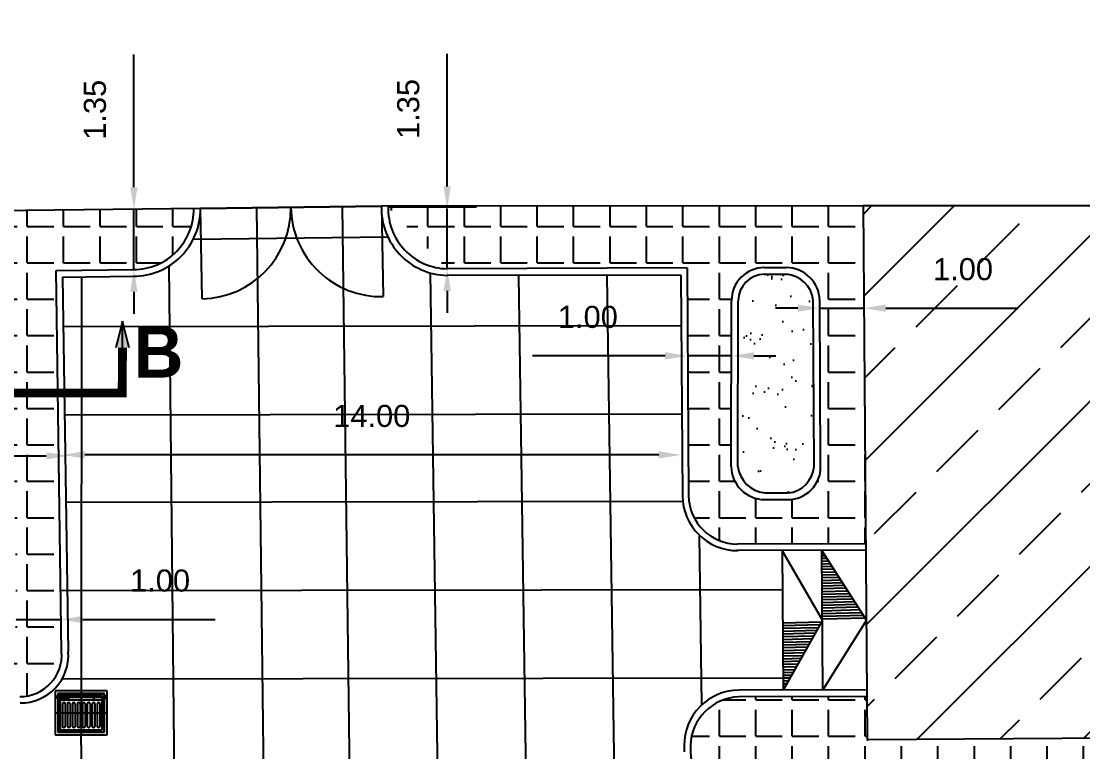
# Model space of a CAD drawing. Header units: inches. Extents: x 17 to 217, y 4 to 204.
# Drawn here: x 97.42 to 121.46, y 170.02 to 186.57 of the extents above; entities that cross this region are included whole.
import ezdxf

# ---------------------------------------------------------------- set-up
doc = ezdxf.new("R2010")
doc.units = ezdxf.units.IN
doc.header["$MEASUREMENT"] = 0
doc.layers.add('TEXT', color=6, linetype='Continuous')
doc.styles.add('Annotative', font='arial.ttf')
doc.styles.add('ROMANTIC', font='romab___.ttf')
doc.styles.get("Standard").update_dxf_attribs({"font": 'arial.ttf'})
doc.dimstyles.new('basem', dxfattribs={"dimtxt": 1.5, "dimasz": 0.5, "dimexe": 1.25, "dimexo": 0.625, "dimtad": 1, "dimzin": 1, "dimdsep": 46, "dimlunit": 6, "dimtxsty": 'Standard', "dimcen": 0.3, "dimse1": 1, "dimse2": 1, "dimadec": 0, "dimazin": 0, "dimtfac": 1, "dimtmove": 0, "dimatfit": 3, "dimfxl": 1, "dimtolj": 1, "dimtzin": 0, "dimarcsym": 0})
pattern_1 = [(181.5727293327536, (-0.1187737366140595, 246.5665722138801), (-0.001715366138560165, 0.06247645571741952), [])]
pattern_2 = [(0, (-17.94239791815204, -42.48055593086104), (0, 0.8250000000000001), [0.6000000000000001, -0.225]), (90, (-17.94239791815204, -42.48055593086104), (-0.8250000000000001, 5.051668046482833e-17), [0.6000000000000001, -0.225])]

# ---------------------------------------------------------------- blocks, each defined once
blk = doc.blocks.new('uyt')
at = {"color": 5}
for p, q in [((2584.794430599639, -811.6409290947161), (2584.233767861001, -811.7147365706212)), ((2584.856785191352, -812.1145924428783), (2584.794430599639, -811.6409290947161)), ((2584.233767861001, -811.7147365706212), (2584.296122452714, -812.1883999187835)), ((2584.769248430877, -811.673746519606), (2584.26658528589, -811.7399187393829)), ((2584.26658528589, -811.7399187393829), (2584.321304621476, -812.1555824938936)), ((2584.765051402751, -811.6792160904214), (2584.272054856705, -811.7441157675108)), ((2584.272054856705, -811.7441157675108), (2584.325501649602, -812.1501129230782)), ((2584.656430600294, -811.713183529218), (2584.286683190759, -811.761858287035)), ((2584.286683190759, -811.7618582870351), (2584.335994219919, -812.13643899604)), ((2584.385894265555, -811.7684660580376), (2584.289228276135, -811.7811914849177)), ((2584.383349180179, -811.7491328601548), (2584.389711893619, -811.7974658548653)), ((2584.657066871638, -811.7180168286878), (2584.383985451523, -811.7539661596247)), ((2584.657703142982, -811.7228501281595), (2584.384621722867, -811.7587994590963)), ((2584.65897568567, -811.7325167271007), (2584.385894265555, -811.7684660580376)), ((2584.662793313734, -811.7615165239284), (2584.389711893619, -811.7974658548653)), ((2584.51409923032, -811.6778328326686), (2584.576453822033, -812.1514961808309)), ((2584.662793313734, -811.7615165239284), (2584.656430600294, -811.713183529218)), ((2584.748263290241, -811.7010943736822), (2584.661263899764, -811.7125472578742)), ((2584.667626613204, -811.7608802525847), (2584.661263899764, -811.7125472578742)), ((2584.748899561585, -811.7059276731519), (2584.661900171107, -811.7173805573441)), ((2584.749535832929, -811.7107609726235), (2584.662536442452, -811.7222138568156)), ((2584.750808375617, -811.7204275715649), (2584.663808985139, -811.7318804557568)), ((2584.754626003681, -811.7494273683926), (2584.667626613204, -811.7608802525847)), ((2584.796619912386, -812.0684251334824), (2584.748263290241, -811.7010943736822)), ((2584.796619912386, -812.0684251334824), (2584.754626003681, -811.7494273683926)), ((2584.818498195648, -812.0852132459887), (2584.765051402751, -811.6792160904214)), ((2584.823967766462, -812.0894102741164), (2584.769248430877, -811.673746519606)), ((2584.264945156857, -811.9515682447014), (2584.825607895496, -811.8777607687963)), ((2584.386530536899, -811.773299357511), (2584.289864547479, -811.7860247843912)), ((2584.387166808243, -811.7781326569808), (2584.290500818823, -811.7908580838609)), ((2584.387803079587, -811.7829659564524), (2584.291137090167, -811.7956913833326)), ((2584.388439350932, -811.7877992559239), (2584.291773361511, -811.8005246828042)), ((2584.389075622275, -811.7926325553937), (2584.292409632855, -811.8053579822739)), ((2584.389711893619, -811.7974658548653), (2584.300295853403, -811.8092368747299)), ((2584.300295853403, -811.8092368747299), (2584.342289762109, -812.1282346398197)), ((2584.300295853403, -811.8092368747299), (2584.342289762109, -812.1282346398197)), ((2584.331395109819, -811.844479349428), (2584.363208677019, -812.0861443229816)), ((2584.360394906645, -811.840661721364), (2584.392208473846, -812.0823266949175)), ((2584.384561404001, -811.8374803646437), (2584.416374971202, -812.0791453381973)), ((2584.413561200827, -811.8336627365796), (2584.445374768027, -812.0753277101334)), ((2584.437727698183, -811.8304813798595), (2584.469541265383, -812.0721463534131)), ((2584.466727495009, -811.8266637517955), (2584.498541062209, -812.068328725349)), ((2584.490893992365, -811.8234823950753), (2584.522707559565, -812.0651473686289)), ((2584.519893789191, -811.8196647670113), (2584.551707356391, -812.0613297405649)), ((2584.545208409402, -811.816332267645), (2584.577021976602, -812.0579972411984)), ((2584.574208206228, -811.8125146395809), (2584.606021773428, -812.0541796131345)), ((2584.598374703584, -811.8093332828606), (2584.630188270784, -812.0509982564143)), ((2584.62737450041, -811.8055156547966), (2584.65918806761, -812.0471806283502)), ((2584.651540997766, -811.8023342980765), (2584.683354564967, -812.04399927163)), ((2584.680540794592, -811.7985166700124), (2584.712354361792, -812.040181643566)), ((2584.704707291944, -811.7953353132928), (2584.736520859145, -812.0370002868464)), ((2584.733707088773, -811.7915176852283), (2584.765520655974, -812.0331826587818)), ((2584.296122452714, -812.1883999187835), (2584.856785191352, -812.1145924428783)), ((2584.321304621476, -812.1555824938936), (2584.823967766462, -812.0894102741164)), ((2584.325501649602, -812.1501129230782), (2584.818498195648, -812.0852132459887)), ((2584.335994219919, -812.13643899604), (2584.570409244265, -812.1055798358555)), ((2584.342289762109, -812.1282346398197), (2584.796619912386, -812.0684251334824)), ((2584.342289762109, -812.1282346398197), (2584.796619912386, -812.0684251334824))]:
    blk.add_line(p, q, dxfattribs=at)
for centre, radius, start, end in [((2584.273954404792, -811.7784833145212), 0.0151516549173673, 106.1263886039425, 268.8725719306622), ((2584.772110944721, -811.7129043589673), 0.0151516549173673, 286.1263886039426, 88.87257193066215), ((2584.345895008232, -811.8425705353959), 0.014625, 7.499480267302394, 187.4994802673024), ((2584.399061302414, -811.8355715506117), 0.014625, 7.499480267302394, 187.4994802673024), ((2584.452227596596, -811.8285725658276), 0.014625, 7.499480267302394, 187.4994802673024), ((2584.505393890778, -811.8215735810433), 0.014625, 7.499480267302394, 187.4994802673024), ((2584.559708307815, -811.8144234536129), 0.014625, 7.499480267302394, 187.4994802673024), ((2584.612874601997, -811.8074244688286), 0.014625, 7.499480267302394, 187.4994802673024), ((2584.666040896179, -811.8004254840445), 0.014625, 7.499480267302394, 187.4994802673024), ((2584.719207190361, -811.7934264992602), 0.014625, 7.499480267302394, 187.4994802673024), ((2584.377708575432, -812.0842355089495), 0.014625, 187.4994802673024, 7.499480267302394), ((2584.430874869614, -812.0772365241654), 0.014625, 187.4994802673024, 7.499480267302394), ((2584.484041163797, -812.0702375393811), 0.014625, 187.4994802673024, 7.499480267302394), ((2584.537207457978, -812.063238554597), 0.014625, 187.4994802673024, 7.499480267302394), ((2584.591521875015, -812.0560884271664), 0.014625, 187.4994802673024, 7.499480267302394), ((2584.644688169197, -812.0490894423823), 0.014625, 187.4994802673024, 7.499480267302394), ((2584.697854463379, -812.0420904575981), 0.014625, 187.4994802673024, 7.499480267302394), ((2584.751020757561, -812.0350914728139), 0.014625, 187.4994802673024, 7.499480267302394)]:
    blk.add_arc(centre, radius, start, end, dxfattribs=at)
blk = doc.blocks.new('*D62')
at = {"color": 0, "lineweight": -2, "transparency": 16777216}
blk.add_line((111.8611565762323, 176.7431219426779), (98.86132304518566, 176.7431219426779), dxfattribs=at)
at = {"color": 0, "transparency": 16777216}
for points in [[(98.86132304518566, 176.8264552760112), (98.86132304518566, 176.6597886093445), (98.36132304518566, 176.7431219426779)], [(111.8611565762323, 176.8264552760112), (111.8611565762323, 176.6597886093445), (112.3611565762323, 176.7431219426779)]]:
    blk.add_solid(points, dxfattribs=at)
at = {"layer": 'Defpoints', "color": 0, "transparency": 16777216}
for p in [(98.36132304518566, 179.8362319978551, 0.0715810690070508), (112.3611565762323, 179.8753657384986, -0.01217265396360279), (98.36132304518566, 176.7431219426779)]:
    blk.add_point(p, dxfattribs=at)
at = {"color": 0, "transparency": 16777216, "insert": (105.361239810709, 177.6234058836738), "char_height": 1.5, "attachment_point": 5, "style": 'Annotative'}
blk.add_mtext('\\A1;{\\H0.33333x;14.00}', dxfattribs=at)
blk = doc.blocks.new('*D63')
at = {"color": 0, "lineweight": -2, "transparency": 16777216}
blk.add_line((89.55200789044505, 176.7217352133611), (97.98964342108644, 176.7217352133611), dxfattribs=at)
at = {"color": 0, "transparency": 16777216}
for points in [[(89.55200789044505, 176.8050685466944), (89.55200789044505, 176.6384018800277), (89.05200789044505, 176.7217352133611)], [(97.98964342108644, 176.8050685466944), (97.98964342108644, 176.6384018800277), (98.48964342108644, 176.7217352133611)]]:
    blk.add_solid(points, dxfattribs=at)
at = {"layer": 'Defpoints', "color": 0, "transparency": 16777216}
for p in [(98.48964342108644, 176.9687524654691, 0.1090766762760972), (89.05200789044505, 176.8650554435253, 0.03552432725161675), (98.48964342108644, 176.7217352133611)]:
    blk.add_point(p, dxfattribs=at)
at = {"color": 0, "transparency": 16777216, "insert": (93.77082565576575, 177.602019154357), "char_height": 1.5, "attachment_point": 5, "style": 'Annotative'}
blk.add_mtext('\\A1;{\\H0.33333x;9.25}', dxfattribs=at)
blk = doc.blocks.new('*D73')
at = {"color": 0, "lineweight": -2, "transparency": 16777216}
for p, q in [((112.0050974844666, 178.9869546022443), (109.0051099844666, 178.9869546022443)), ((113.5143928276369, 178.9869546022443), (112.5050974844666, 178.9869546022443)), ((114.0143928276369, 178.9869546022443), (114.5143928276369, 178.9869546022443))]:
    blk.add_line(p, q, dxfattribs=at)
at = {"color": 0, "transparency": 16777216}
for points in [[(112.0050974844666, 179.0702879355777), (112.0050974844666, 178.903621268911), (112.5050974844666, 178.9869546022443)], [(114.0143928276369, 179.0702879355777), (114.0143928276369, 178.903621268911), (113.5143928276369, 178.9869546022443)]]:
    blk.add_solid(points, dxfattribs=at)
at = {"layer": 'Defpoints', "color": 0, "transparency": 16777216}
for p in [(112.5050974844666, 180.3044889695604, 0.008160745018813864), (113.5143928276369, 179.558994157616, -0.0007257577613960509), (112.5050974844666, 178.9869546022443)]:
    blk.add_point(p, dxfattribs=at)
at = {"color": 0, "transparency": 16777216, "insert": (110.2551037344666, 179.8672385432402), "char_height": 1.5, "attachment_point": 5, "style": 'Annotative'}
blk.add_mtext('\\A1;{\\H0.33333x;1.00}', dxfattribs=at)
blk = doc.blocks.new('*D102')
at = {"color": 0, "lineweight": -2, "transparency": 16777216}
for p, q in [((115.0066675587546, 180.0679975955276), (114.5066675587546, 180.0679975955276)), ((115.5066675587546, 180.0679975955276), (116.5010021029323, 180.0679975955276)), ((117.0010021029323, 180.0679975955276), (120.0009896029323, 180.0679975955276))]:
    blk.add_line(p, q, dxfattribs=at)
at = {"color": 0, "transparency": 16777216}
for points in [[(115.0066675587546, 180.151330928861), (115.0066675587546, 179.9846642621943), (115.5066675587546, 180.0679975955276)], [(117.0010021029323, 180.151330928861), (117.0010021029323, 179.9846642621943), (116.5010021029323, 180.0679975955276)]]:
    blk.add_solid(points, dxfattribs=at)
at = {"layer": 'Defpoints', "color": 0, "transparency": 16777216}
for p in [(116.5010021029323, 182.3846710789972, 0.03556180122599656), (115.5066675587546, 180.2437492601647, -0.000181888471272984), (116.5010021029323, 180.0679975955276)]:
    blk.add_point(p, dxfattribs=at)
at = {"color": 0, "transparency": 16777216, "insert": (118.7509958529323, 180.9482815365235), "char_height": 1.5, "attachment_point": 5, "style": 'Annotative'}
blk.add_mtext('\\A1;{\\H0.33333x;1.00}', dxfattribs=at)
blk = doc.blocks.new('*D103')
at = {"color": 0, "lineweight": -2, "transparency": 16777216}
for p, q in [((107.0705622422514, 182.827941853788), (107.0705622422514, 185.8333863251387)), ((107.0705622422514, 180.9599009438527), (107.0705622422514, 182.327941853788)), ((107.0705622422514, 180.4599009438527), (107.0705622422514, 179.9599009438527))]:
    blk.add_line(p, q, dxfattribs=at)
at = {"color": 0, "transparency": 16777216}
for points in [[(106.987228908918, 182.827941853788), (107.1538955755847, 182.827941853788), (107.0705622422514, 182.327941853788)], [(106.987228908918, 180.4599009438527), (107.1538955755847, 180.4599009438527), (107.0705622422514, 180.9599009438527)]]:
    blk.add_solid(points, dxfattribs=at)
at = {"layer": 'Defpoints', "color": 0, "transparency": 16777216}
for p in [(107.0705622422558, 182.327941853788, 0.03552432725161675), (107.0705622422514, 182.327941853788), (107.0705622422572, 180.9599009438527, 0.03552432725161675)]:
    blk.add_point(p, dxfattribs=at)
at = {"color": 0, "transparency": 16777216, "insert": (106.1901077709008, 184.5806640894633), "char_height": 1.5, "attachment_point": 5, "rotation": 90, "style": 'Annotative'}
blk.add_mtext('\\A1;{\\H0.33333x;1.35}', dxfattribs=at)
blk = doc.blocks.new('*D74')
at = {"color": 0, "lineweight": -2, "transparency": 16777216}
for p, q in [((99.97460321486952, 182.8091211956523), (99.97460321486952, 185.814565667003)), ((99.97460321486952, 180.941080285717), (99.97460321486952, 182.3091211956523)), ((99.97460321486952, 180.441080285717), (99.97460321486952, 179.941080285717))]:
    blk.add_line(p, q, dxfattribs=at)
at = {"color": 0, "transparency": 16777216}
for points in [[(99.89126988153619, 182.8091211956523), (100.0579365482028, 182.8091211956523), (99.97460321486952, 182.3091211956523)], [(99.89126988153619, 180.441080285717), (100.0579365482028, 180.441080285717), (99.97460321486952, 180.941080285717)]]:
    blk.add_solid(points, dxfattribs=at)
at = {"layer": 'Defpoints', "color": 0, "transparency": 16777216}
for p in [(99.97460321486778, 182.3091211956523, 0.03552432725161675), (99.97460321486952, 182.3091211956523), (99.97460321486915, 180.941080285717, 0.03552432725161675)]:
    blk.add_point(p, dxfattribs=at)
at = {"color": 0, "transparency": 16777216, "insert": (99.09414874351893, 184.5618434313276), "char_height": 1.5, "attachment_point": 5, "rotation": 90, "style": 'Annotative'}
blk.add_mtext('\\A1;{\\H0.33333x;1.35}', dxfattribs=at)
blk = doc.blocks.new('*D76')
at = {"color": 0, "lineweight": -2, "transparency": 16777216}
for p, q in [((96.8116699772234, 173.0135349366186), (96.3116699772234, 173.0135349366186)), ((97.3116699772234, 173.0135349366186), (98.31787766910855, 173.0135349366186)), ((98.81787766910855, 173.0135349366186), (101.8178651691086, 173.0135349366186))]:
    blk.add_line(p, q, dxfattribs=at)
at = {"color": 0, "transparency": 16777216}
for points in [[(96.8116699772234, 173.0968682699519), (96.8116699772234, 172.9302016032852), (97.3116699772234, 173.0135349366186)], [(98.81787766910855, 173.0968682699519), (98.81787766910855, 172.9302016032852), (98.31787766910855, 173.0135349366186)]]:
    blk.add_solid(points, dxfattribs=at)
at = {"layer": 'Defpoints', "color": 0, "transparency": 16777216}
for p in [(98.31787766910855, 174.151286358352, 0.05903270711877845), (97.3116699772234, 173.4005425232658, 0.03722108388108342), (98.31787766910855, 173.0135349366186)]:
    blk.add_point(p, dxfattribs=at)
at = {"color": 0, "transparency": 16777216, "insert": (100.5678714191086, 173.8938188776145), "char_height": 1.5, "attachment_point": 5, "style": 'Annotative'}
blk.add_mtext('\\A1;{\\H0.33333x;1.00}', dxfattribs=at)

msp = doc.modelspace()

# ---------------------------------------------------------------- hatches: boundary and pattern name
at = {"linetype": 'ByBlock', "ltscale": 50}
h = msp.add_hatch(dxfattribs=at)
h.set_pattern_fill('ANSI33', color=256, scale=10.6)
h.set_pattern_definition([(45, (789.454197440889, 129.9865321180204), (-1.873832970144351, 1.873832970144351), []), (45, (791.328030407889, 129.9865321180204), (-1.873832970144351, 1.873832970144351), [1.325, -0.6625])])
h.paths.add_polyline_path([(65.63375687551508, 181.8994455333015), (65.75368349973661, 171.9001646789199), (89.05200789044494, 172.1795937133544), (88.93208126622477, 182.1788745677365)])
h.paths.add_polyline_path([(77.06854604691381, 176.8952323800906), (76.04272277931506, 177.9210556477003, 0.4142135623754328), (75.35884060090649, 177.9210556477012), (74.33301733330046, 176.8952323800897, 0.4142135623721862), (74.33301733330126, 176.2113502016958), (75.35884060090729, 175.1855269340888, 0.4142135623741342), (76.04272277931426, 175.1855269340898), (77.06854604691483, 176.2113502016967, 0.4142135623721861)], flags=16)
h.paths.add_polyline_path([(116.5863435197037, 170.2858796034104), (131.98595870538, 170.3945041009408), (131.901322642478, 182.3932980641773), (116.5010021029323, 182.3846710789973)])
h.paths.add_polyline_path([(123.0515029487349, 176.3088498329723), (124.0773262163409, 175.2830265653654, 0.4142135623741342), (124.7612083947478, 175.2830265653664), (125.7870316623484, 176.3088498329734, 0.4142135623706291), (125.7870316623492, 176.9927320113654), (124.7612083947486, 178.0185552789769, 0.4142135623754304), (124.0773262163401, 178.0185552789778), (123.051502948734, 176.9927320113663, 0.4142135623723156)], flags=16)
h.paths.add_polyline_path([(77.34578170450442, 85.46568895829358), (77.35175989461305, 78.03569136332561), (82.45175824378413, 78.03979483163647), (82.44578005367595, 85.4697924266058)])
h.paths.add_polyline_path([(81.59018692246417, 81.6333906839958), (79.88048147646697, 79.92368523798797), (78.17077603046067, 81.63339068399574), (79.88048147646697, 83.34309613001113)], flags=16)
h.paths.add_polyline_path([(74.616048186103, 175.7008191376862), (77.02017032327711, 175.7008191376862), (77.02017032327711, 177.5607800490065), (74.616048186103, 177.5607800490065)], flags=24)
h.paths.add_polyline_path([(123.2549993967709, 175.7643212255763), (125.6751787504457, 175.7643212255763), (125.6751787504457, 177.6724537863984), (123.2549993967709, 177.6724537863984)], flags=24)
h.paths.add_polyline_path([(78.82263691581687, 80.85555376582971), (81.10236701800437, 80.85555376582971), (81.10236701800437, 82.63242704310835), (78.82263691581687, 82.63242704310835)], flags=24)
h = msp.add_hatch()
h.set_pattern_fill('ANGLE', color=256, scale=3)
h.set_pattern_definition(pattern_2)
h.paths.add_polyline_path([(101.3311879855732, 182.3275835632985), (99.97460321486966, 180.941080285717, 0.414811240193741)])
h.paths.add_polyline_path([(101.3311879855732, 182.3275835632985), (90.35241419319215, 182.1952250636863), (91.11459297129267, 180.9108008650957), (99.97460321486966, 180.941080285717)])
h.paths.add_polyline_path([(98.21794630693483, 180.923698411765), (97.2117386150498, 180.1729545766789), (97.3116699772234, 173.0135349366186), (98.3385493379422, 172.2832907352981)])
h.paths.add_polyline_path([(90.37391004263435, 180.160858376576, -0.02265269716253208), (90.37611772293366, 180.2279092768824), (90.35241419319215, 182.1952250636863), (88.93208126622477, 182.1788745677356), (88.98245088729283, 177.979140014517), (89.68464421118739, 177.9770139207868), (89.62081966883846, 178.1271995568943), (89.13184074236739, 178.1286627918921), (89.12830130939273, 178.6286473712501), (89.62828751549347, 178.6252190073617), (89.63189705695396, 178.1271664085905), (89.62081966883846, 178.1271995568943), (90.42245813839287, 176.2408627490241)])
h.paths.add_polyline_path([(90.42245813839287, 176.2408627490241), (89.68464421118739, 177.9770139207868), (88.98245088729283, 177.979140014517), (89.05200789044494, 172.1795937133544), (90.48503927205917, 171.1877753620439), (90.46346984388805, 172.9779676674109, -0.00995231383093084), (90.46249407401962, 173.0081779207172)])
h.paths.add_polyline_path([(96.57213747675365, 172.2636079858736), (92.11457832839557, 172.2591319327415), (92.55956961621763, 171.2120221977672), (97.39403788642068, 171.2685268221933)])
h.paths.add_polyline_path([(92.11457832839557, 172.2591319327415), (91.2217819108302, 172.2582354321975), (90.48503927205917, 171.1877753620439), (92.55956961621763, 171.2120221977672)])
h.paths.add_polyline_path([(89.05200789044494, 172.1795937133544), (69.27356174722166, 171.9423600929857), (70.28672380060362, 170.9692749651704), (90.48503927205917, 171.1877753620439)])
h.paths.add_polyline_path([(92.12982290590782, 171.6761282322585), (91.07802401841201, 174.1428074345867), (90.81670973724835, 174.0313822967109), (91.86850862474404, 171.5647030943827)], flags=9)
h = msp.add_hatch()
h.set_pattern_fill('ANGLE', color=256, scale=3)
h.set_pattern_definition(pattern_2)
h.paths.add_polyline_path([(114.2510670107824, 180.9867557217398), (113.7195304367696, 180.9869681022577), (112.5010595038679, 180.9823080445876), (113.5103548470382, 180.2368132326426, -0.4178454501794813)])
h.paths.add_polyline_path([(116.5010021029323, 182.3846710789973), (114.7463229256923, 180.9869681022577, -0.4075410341962736), (115.5066675587546, 180.243749260165)])
h.paths.add_polyline_path([(116.5010021029323, 182.3846710789973), (112.5010595038679, 180.9823080445876), (113.7195304367696, 180.9869681022577), (114.7463229256923, 180.9869681022577)], flags=17)
h.paths.add_polyline_path([(116.5010021029323, 182.3846710789973), (105.7323946102981, 182.3630957051453), (107.070562242254, 180.9599009438527), (112.5010595038679, 180.9823080445876)])
h.paths.add_polyline_path([(116.5010021029323, 182.3846710789973), (115.5066675587546, 180.243749260165), (115.5270067967365, 176.4812168968871), (116.5549853054458, 174.7315111584753)])
h.paths.add_polyline_path([(113.5103548470382, 180.2368132326426), (112.5010595038679, 180.9823080445876), (112.5381130039702, 175.8201451118889), (113.5010382968273, 176.4812343502525)])
h = msp.add_hatch()
h.set_pattern_fill('ANGLE', color=256, scale=3)
h.set_pattern_definition(pattern_2)
h.paths.add_polyline_path([(98.21794630693483, 180.923698411765), (96.45139398199404, 180.9161734187718, -0.4075410341938168), (97.2117386150498, 180.1729545766789)])
h = msp.add_hatch()
h.set_pattern_fill('AR-SAND', color=256, scale=0.5)
h.set_pattern_definition([(37.50000000000001, (-17.94239791815204, -42.48055593086104), (-0.03149667905480408, 0.9634118845065793), [0, -0.76, 0, -0.85, 0, -0.8125]), (7.499999999999999, (-17.94239791815204, -42.48055593086104), (0.8848883526338636, 1.41107303261487), [0, -0.41, 0, -0.685, 0, -0.2625]), (327.5, (-18.55739791815205, -42.48055593086104), (1.557070930875748, 0.002829526768482471), [0, -0.25, 0, -0.9, 0, -1.175]), (317.5, (-18.55739791815205, -42.48055593086104), (1.503063302286147, 0.4388377824671247), [0, -0.125, 0, -0.59, 0, -0.675])])
edge = h.paths.add_edge_path()
edge.add_arc((114.7031241191451, 180.1819303404415), 0.6564606662187616, 5.403551799468624, 86.22688871775516)
edge.add_line((114.7463229256915, 180.8369681022578), (114.2510377756938, 180.8367557211629))
edge.add_arc((114.2662243845131, 180.2310491186208), 0.605896956132372, 91.43625036463938, 179.4549165751607)
edge.add_line((113.6603548470381, 180.2368132326432), (113.6510382968272, 176.4812343502526))
edge.add_arc((114.3572296076186, 176.5890654316605), 0.7143764480685267, 188.6816563931716, 262.2039289992033)
edge.add_line((114.2603261336529, 175.8812918617327), (114.7874742962668, 175.8812899461422))
edge.add_arc((114.7194388364006, 176.5377691590809), 0.659995288483021, 275.9168329213042, 355.0845344996867)
edge.add_line((115.3770067967366, 176.4812168968865), (115.3566675587545, 180.2437492601647))
h = msp.add_hatch(color=256)
h.dxf.hatch_style = 1
h.paths.add_polyline_path([(99.71700268525962, 179.7720127929189), (99.71700268525962, 179.1720127929189), (99.89577067965507, 179.1720127929189)])
h.paths.add_polyline_path([(99.71700268525962, 179.7720127929189), (99.53344273136241, 179.1720127929189), (99.71700268525962, 179.1720127929189)])
h = msp.add_hatch(color=256)
h.dxf.hatch_style = 1
h.paths.add_polyline_path([(99.71700268525962, 179.7720127929189), (99.71700268525962, 179.1720127929189), (99.86700268525959, 179.1720127929189)])
h.paths.add_polyline_path([(99.71700268525962, 179.7720127929189), (99.56700268525964, 179.1720127929189), (99.71700268525962, 179.1720127929189)])
h = msp.add_hatch()
h.set_pattern_fill('ANGLE', color=256, scale=3)
h.set_pattern_definition(pattern_2)
h.paths.add_polyline_path([(113.5010382968273, 176.4812343502525), (112.5381130039702, 175.8201451118889), (114.1821810424129, 175.7353235609579, -0.3807814360257211)])
h.paths.add_polyline_path([(114.7857943563186, 175.7312899522469), (114.2603261336529, 175.7312918617328), (116.5549853054458, 174.7315111584753)])
h = msp.add_hatch()
h.set_pattern_fill('ANGLE', color=256, scale=3)
h.set_pattern_definition(pattern_2)
h.paths.add_polyline_path([(115.5270067967365, 176.4812168968871, -0.4183074414615667), (114.7874742962668, 175.7312899461422), (116.5549853054458, 174.7315111584753)])
h = msp.add_hatch()
h.set_pattern_fill('ANGLE', color=256, scale=3)
h.set_pattern_definition(pattern_2)
h.paths.add_polyline_path([(114.2603233742842, 175.7312918617378, -0.02577818880516156), (114.1821810424129, 175.7353235609579), (112.5381130039702, 175.8201451118889), (113.6459760719601, 174.7241380584179), (116.5549853054458, 174.7315111584753)])
h.paths.add_polyline_path([(112.5381130039702, 175.8201451118889, 0.4131455704046705), (113.6459760719601, 174.7241380584179)])
h = msp.add_hatch()
h.set_pattern_fill('ANSI31', color=256, scale=0.5, angle=-43.42727066724638, style=0)
h.set_pattern_definition(pattern_1)
h.paths.add_polyline_path([(115.567214216897, 172.997827148783), (115.5560444831303, 174.5813522974555), (116.5671890742604, 173.0013916023468)])
h = msp.add_hatch()
h.set_pattern_fill('ANGLE', color=256, scale=3)
h.set_pattern_definition(pattern_2)
h.paths.add_polyline_path([(97.3116699772234, 173.0135349366186, -0.4177176374821922), (96.57362282142645, 172.2636094773808), (96.57213747675365, 172.2636079858736), (97.39403788642068, 171.2685268221933, 0.4391248356174864), (98.3385493379422, 172.2832907352981)])
h = msp.add_hatch()
h.set_pattern_fill('ANSI31', color=256, scale=0.5, angle=-43.42727066724638, style=0)
h.set_pattern_definition(pattern_1)
h.paths.add_polyline_path([(114.6783452617159, 171.4147255493558), (114.6700332938788, 172.9946291086374), (115.567214216897, 172.997827148783)])
h = msp.add_hatch()
h.set_pattern_fill('ANGLE', color=256, scale=3)
h.set_pattern_definition(pattern_2)
edge = h.paths.add_edge_path(flags=17)
edge.add_arc((113.7162348470591, 170.1250710811295), 1.138081806816282, 92.29233101327966, 176.4080259194277)
edge.add_line((112.5803887857322, 170.1963727218846), (113.6707137929826, 171.2622421468192))
h.paths.add_polyline_path([(113.6707137929826, 171.2622421468193), (112.5803887857322, 170.1963727218846), (112.5803887857322, 170.0174792462922), (113.6882518537361, 168.9214721928237)])
h = msp.add_hatch()
h.set_pattern_fill('ANGLE', color=256, scale=3)
h.set_pattern_definition(pattern_2)
h.paths.add_polyline_path([(116.5794009578823, 171.270121615789), (113.6707137929827, 171.2622421468193), (113.6882518537365, 168.9214721928237), (116.5863435197037, 170.2858796034104)])
h.paths.add_polyline_path([(131.8401082832798, 169.7449967442077), (131.8350057563177, 170.3927183550232), (116.5863435197037, 170.2858796034104), (113.6882518537365, 168.9214721928237), (131.1306606268097, 169.0473280962198)])

# ---------------------------------------------------------------- linework, layer by layer
for p, q in [((101.4811771983889, 182.3293824626618), (88.93208126622432, 182.1788745677365)), ((105.5810086355812, 182.3785538932177), (101.4811771983889, 182.3293824626618)), ((102.7497601948079, 182.3434971841655, -0.004519898205572637), (103.8880880837514, 89.2070833826142, 0.007033723229610322)), ((104.6880081372353, 182.3675336604467, 0.001767467078260032), (105.0330956856814, 156.1783993707689, 0.03571250616661159)), ((116.5010021029323, 182.3846710789973), (105.5810086355812, 182.3785538932177)), ((105.7323946102981, 182.3630957051453, 0.03552432725161675), (107.7323797136788, 182.3671027623561, 0.02892661948304481)), ((131.901322642478, 182.3932980641773), (116.5010021029323, 182.3846710789973)), ((101.3217923511059, 181.632762680075), (105.7228699141205, 181.6827622431402)), ((100.7677565000112, 181.0215460632165, -0.004519898205572637), (101.7246937265388, 89.99705503199709)), ((98.21794630693483, 180.923698411765, 0.05903270711877845), (99.97460321486966, 180.941080285717)), ((98.3385493379422, 172.2832907352981, 0.1090766762760975), (98.21794630693483, 180.923698411765, 0.05903270711877845)), ((98.36134146554076, 180.7715135243965, 0.07158645149133641), (99.96445410404175, 180.7892459534047)), ((99.96445410404323, 180.7892459534047), (99.96445410404175, 180.7892459534047)), ((106.6877338399798, 180.8659226707977, 0.001441453800239453), (107.0257054750809, 156.8910759882338, 0.03468652571291797)), ((112.3611565762322, 180.8118659220642, -0.01217265396360284), (107.0671048718609, 180.8088445607011, 0.03552432725161675)), ((112.5010595038679, 180.9823080445876, 0.008160745018813864), (107.0705622422558, 180.9599009438526, 0.03552432725161675)), ((108.6880038832571, 180.7974705700631, 0.001168985371183595), (109.0330914317032, 156.8818073331062, 0.03511402445953515)), ((110.6880038832571, 180.7974705700631, 0.001168985371183595), (111.0330914317032, 156.8818073331062, 0.03511402445953515)), ((112.3611565762322, 180.8118659220642, -0.01217265396360279), (112.3971050423849, 175.8194693305965, 0.03320903802865482)), ((112.3611565762322, 180.8118659220642, -0.01217265396360284), (112.3611565762322, 180.8118659220642, -0.01217265396360279)), ((112.5010595038679, 180.9823080445876, 0.008160745018813864), (112.5381130039763, 175.8201451110345, 0.05493744257606015)), ((114.2510377756966, 180.9867557211629, -0.0007257577613960509), (114.7463229256923, 180.9869681022577, -0.000181888471272984)), ((114.2510377756966, 180.8367557211629, -0.0007257577613960509), (114.7463229256923, 180.8369681022577, -0.000181888471272984)), ((98.36132304518554, 180.7727321814207, 0.0715810690070508), (98.48964342108633, 172.2832907352982, 0.1090766762760975)), ((98.78768873164876, 180.7515466229149, -0.02358435391586111), (98.78167668034138, 171.3964940938434)), ((98.78768873164876, 180.7515466229149, -0.02358435391586111), (98.78167668034138, 171.3964940938436)), ((113.5010382968273, 176.4812343502525, -0.001549327141921408), (113.5103548470382, 180.2368132326432, -0.0007257577613960509)), ((113.6510382968273, 176.4812343502525, -0.001549327141921408), (113.6603548470381, 180.2368132326432, -0.0007257577613960509)), ((115.3770067967366, 176.4812168968871, -0.001236693867231242), (115.3566675587546, 180.2437492601647, -0.000181888471272984)), ((115.5270067967365, 176.4812168968871, -0.001236693867231242), (115.5066675587546, 180.2437492601647, -0.000181888471272984)), ((112.3433371175243, 179.6647736772715, 0.07916320378613989), (98.37651316593025, 179.6411504295752, 0.07916320378613978)), ((99.71700268525962, 179.7720127929189), (99.56700268525964, 179.1720127929189)), ((99.71700268525962, 179.7720127929189), (99.56700268525964, 179.1720127929189)), ((99.71700268525962, 179.1720127929189), (99.71700268525962, 179.7720127929189)), ((99.86700268525959, 179.1720127929189), (99.71700268525962, 179.7720127929189)), ((99.71700268525962, 179.1720127929189), (99.71700268525962, 179.7720127929189)), ((99.86700268525959, 179.1720127929189), (99.71700268525962, 179.7720127929189)), ((99.71700268525962, 178.1439091788612), (99.71700268525962, 179.1720127929189)), ((112.3701771460838, 177.6650648249545, 0.03857928991565995), (98.40335319448974, 177.6414415772583, 0.0385792899156599)), ((114.2603261336529, 175.8812918617327, -0.001549327141921408), (114.7874742962668, 175.8812899461422, -0.001236693867231242)), ((112.4070057868584, 175.6866251631195, 0.01949663225835574), (98.44018183526435, 175.6630019154233, 0.01949663225835563)), ((114.2603261336529, 175.7312918617328, -0.001549327141921408), (114.7874742962668, 175.7312899461422, -0.001236693867231242)), ((112.7730886047939, 174.9084996882529, -0.006394804426043454), (112.8281597222745, 171.0918963199847, -0.0009776537814233377)), ((116.5560444831303, 174.5813522974555, 0.03556180122599595), (113.6186581319883, 174.5744327682505, 0.03556180122599595)), ((116.5549853054458, 174.7315111584753, 0.03556180122599595), (113.6459760719741, 174.724138058418, 0.05493744257606015)), ((114.656056553685, 174.5745797084285, 0.02419986312752487), (114.6783516146394, 171.4111610288153, 0.02419986312752499)), ((115.567214216897, 172.997827148783, 0.03556180122599593), (114.656056553685, 174.5745797084285, 0.02419986312752487)), ((115.5783331911612, 171.4214981383828, 0.03556180122599607), (115.5560610991161, 174.5789966610485, 0.03556180122599595)), ((116.5671890742604, 173.0013916023468, 0.03556180122599595), (115.5560610991161, 174.5789966610485, 0.03556180122599595)), ((116.5549853054458, 174.7315111584753, 0.03556180122599584), (116.5549853054458, 174.7315111584753, 0.03556180122599584)), ((114.6613924166003, 173.6866251631195, 0.01949663225835574), (98.3199682193071, 173.6630019154233, 0.01949663225835563)), ((115.567214216897, 172.997827148783, 0.03556180122599593), (114.6783452617159, 171.4147255493558, 0.03556180122599617)), ((116.5671890742604, 173.0013916023468, 0.03556180122599595), (115.5783395440847, 171.4179336178422, 0.03556180122599607)), ((114.6760784274185, 171.6871238090862, -0.01668573991302535), (98.37107473047143, 171.66350056139, -0.01668573991302547)), ((116.5783331911612, 171.4214981383828, 0.03556180122599595), (113.6783860080031, 171.4111611514119, 0.03556180122599617)), ((114.6783452617158, 171.4147255493558, 0.03556180122599617), (114.6783452617158, 171.4147255493558, 0.03556180122599617)), ((116.5794009578823, 171.270121615789, 0.03556180122599595), (113.6707137929827, 171.2622421468193, 0.08870049508872108)), ((115.4377934711165, 171.396870762791, 0.03556180122599711), (115.4377934711165, 171.396870762791, 0.03556180122599711)), ((98.7750341046198, 170.4022425987874, 0.001662035050561117), (99.77626922972439, 89.95788011329563, 0.1056874841562335)), ((112.4373941478992, 170.159783254946, 0.04457097612712613), (112.4393808241469, 170.0168034650022, 0.05095037798775115)), ((112.5786410545631, 170.158396180992, 0.08870049508872108), (112.5803887857322, 170.0174792462947, 0.07267878253515642))]:
    msp.add_line(p, q)
for points, elevation in [([(101.5218504499247, 180.2797859934491), (101.4811771983889, 182.3293824626618), (105.5810086355817, 182.3785538932177), (105.6216818871183, 180.3289574240045)], 0.03552432725161675), ([(131.901322642478, 182.3932980641768), (131.98595870538, 170.3945041009408), (116.5863435197037, 170.2858796034104), (116.5010021029323, 182.3846710789973), (131.901322642478, 182.3932980641773)], 0.03556180122599656)]:
    msp.add_lwpolyline(points, dxfattribs=dict(elevation=elevation))
at = {"const_width": 0.2}
for points in [[(99.71700268525962, 179.1720127929189), (99.7083020137307, 178.0447493601181)], [(99.7083020137307, 178.1439091788612), (96.0662033391198, 178.1439091788612)]]:
    msp.add_lwpolyline(points, dxfattribs=at)
for centre, radius, start, end in [((99.95954068676207, 182.3109857377742), 1.52174771660824, 270.1849968685264, 0.6926774773111054), ((99.96105687074459, 182.3112418888522), 1.370228565657928, 270.5664463646782, 0.6833394054481609), ((101.4811771983889, 182.3293824626618, 0.03552432725161675), 2.049999999999999, 271.1368578405392, 0.6871454139061406), ((105.5810086355812, 182.3785538932177, 0.03552432725161675), 2.049999999999999, 180.6871454139061, 271.1368578405913), ((107.1019876889189, 182.3301924177267, 0.03552432725161675), 1.52174771660824, 178.1788209395004, 268.6865015482807), ((107.1003072177248, 182.327941853788, 0.03552432725161675), 1.368364240552334, 178.5278854268897, 268.7544282790122), ((114.2510670107823, 180.2459867543691, -0.0007257577613960509), 0.7407689673706326, 90.00226122731921, 180.7095566047142), ((114.2635639174783, 180.2336685237968, -0.0007257577613960509), 0.6032172675370835, 91.18986422579627, 179.7013027137286), ((114.7463017159168, 180.2264044582017, -0.000181888471272984), 0.7605636443517376, 1.306754690679576, 89.99840219733927), ((114.7041565652058, 180.1829925924594, -0.000181888471272984), 0.6553334795145559, 5.319592252040316, 86.31084826511089), ((114.2603261336529, 176.4906379267134, -0.001549327141921408), 0.7593460649806616, 180.7095566047142, 270), ((114.3332510358494, 176.5647133439138, -0.001549327141921408), 0.6873012175653986, 186.9763193975118, 263.9092659948865), ((114.7874742962668, 176.4708944833594, -0.001236693867231242), 0.7396045372171329, 270, 0.7996840231587878), ((114.7253569178462, 176.5319536154579, -0.001236693867231242), 0.6536220461927483, 275.453370141268, 355.5479972797737), ((113.6515739666784, 175.8285023136215, 0.03320903802865482), 1.254501445515439, 180.4125593301726, 270.2065908090968), ((113.6420506877944, 175.8280974055411, 0.05493744257606015), 1.103966325909205, 180.4127270854963, 270.2037276093598), ((97.39997612631163, 172.2099429415306, 0.1090766762760975), 0.9414348476878859, 269.6385959787857, 4.468479450795764), ((97.4072612953816, 172.2079090634834, 0.1090766762760975), 1.085003899758322, 269.4641370081081, 3.983887825359504), ((113.6777366527893, 170.1707701566909, 0.02655262632486627), 1.240391164692411, 89.97000517584733, 180.5075103319282), ((113.7162348470591, 170.1250710811295, 0.08870049508872108), 1.138081806816277, 92.29233101326844, 178.322035791105), ((113.6843264695564, 170.0254315399469, 0.07267878253515642), 1.103966325909205, 180.4127270854963, 270.2037276093598)]:
    msp.add_arc(centre, radius, start, end)
at = {"layer": 'TEXT', "linetype": 'Continuous'}
for p in [(101.481177198202, 182.3293824740055, 0.03552432725161675), (105.5810086353943, 182.3785539045609), (116.5010021027454, 182.384671090341, 0.03556180122599656), (116.5863435197037, 170.2858796034104, 0.03556180122599656)]:
    msp.add_point(p, dxfattribs=at)

# ---------------------------------------------------------------- block references
at = {"lineweight": 0, "xscale": 2.085128145679648, "yscale": 2.085128145679648, "zscale": 2.085128145679648, "rotation": 352.5005197326955}
msp.add_blockref('uyt', (-5023.269651751005, 2552.734436696538), dxfattribs=at)

# ---------------------------------------------------------------- texts
at = {"style": 'ROMANTIC'}
msp.add_text('B', height=1.162701244299191, dxfattribs=at).set_placement((99.9733284531531, 178.4955982346343))

# ---------------------------------------------------------------- dimensions: what is measured, and where the dimension line sits
for base, p1, p2, picture, middle in [((99.97460321486952, 182.3091211956523), (99.97460321486909, 180.9410802857169, 0.03552432725161675), (99.97460321486773, 182.3091211956523, 0.03552432725161675), '*D74', (99.09414874351893, 184.5618434313276)), ((107.0705622422514, 182.327941853788), (107.0705622422572, 180.9599009438526, 0.03552432725161675), (107.0705622422558, 182.327941853788, 0.03552432725161675), '*D103', (106.1901077709008, 184.5806640894633))]:
    dim = msp.add_linear_dim(base=base, p1=p1, p2=p2, angle=90, text='{\\H0.33333x;1.35}', dimstyle='basem', override={"dimtxsty": 'Annotative'})
    dim.commit()
    dim.dimension.update_dxf_attribs({"geometry": picture, "text_midpoint": middle})
for base, p1, p2, text, picture, middle in [((116.5010021029323, 180.0679975955276), (115.5066675587546, 180.2437492601647, -0.000181888471272984), (116.5010021029323, 182.3846710789972, 0.03556180122599656), '{\\H0.33333x;1.00}', '*D102', (118.7509958529323, 180.9482815365235)), ((112.5050974844666, 178.9869546022443), (113.5143928276369, 179.558994157616, -0.0007257577613960509), (112.5050974844666, 180.3044889695604, 0.008160745018813864), '{\\H0.33333x;1.00}', '*D73', (110.2551037344666, 179.8672385432402)), ((98.36132304518566, 176.7431219426779), (112.3611565762323, 179.8753657384986, -0.01217265396360279), (98.36132304518566, 179.8362319978551, 0.0715810690070508), '{\\H0.33333x;14.00}', '*D62', (105.361239810709, 177.6234058836738)), ((98.48964342108644, 176.7217352133611), (89.05200789044505, 176.8650554435253, 0.03552432725161675), (98.48964342108644, 176.9687524654691, 0.1090766762760972), '{\\H0.33333x;9.25}', '*D63', (93.77082565576575, 177.602019154357)), ((98.31787766910855, 173.0135349366186, 0.03722108388108347), (97.3116699772234, 173.4005425232658, 0.07444216776216689), (98.31787766910855, 174.151286358352, 0.09625379099986192), '{\\H0.33333x;1.00}', '*D76', (100.5678714191086, 173.8938188776145, 0.03722108388108347))]:
    dim = msp.add_linear_dim(base=base, p1=p1, p2=p2, text=text, dimstyle='basem', override={"dimtxsty": 'Annotative'})
    dim.commit()
    dim.dimension.update_dxf_attribs({"geometry": picture, "text_midpoint": middle})

doc.saveas('drawing.dxf')
